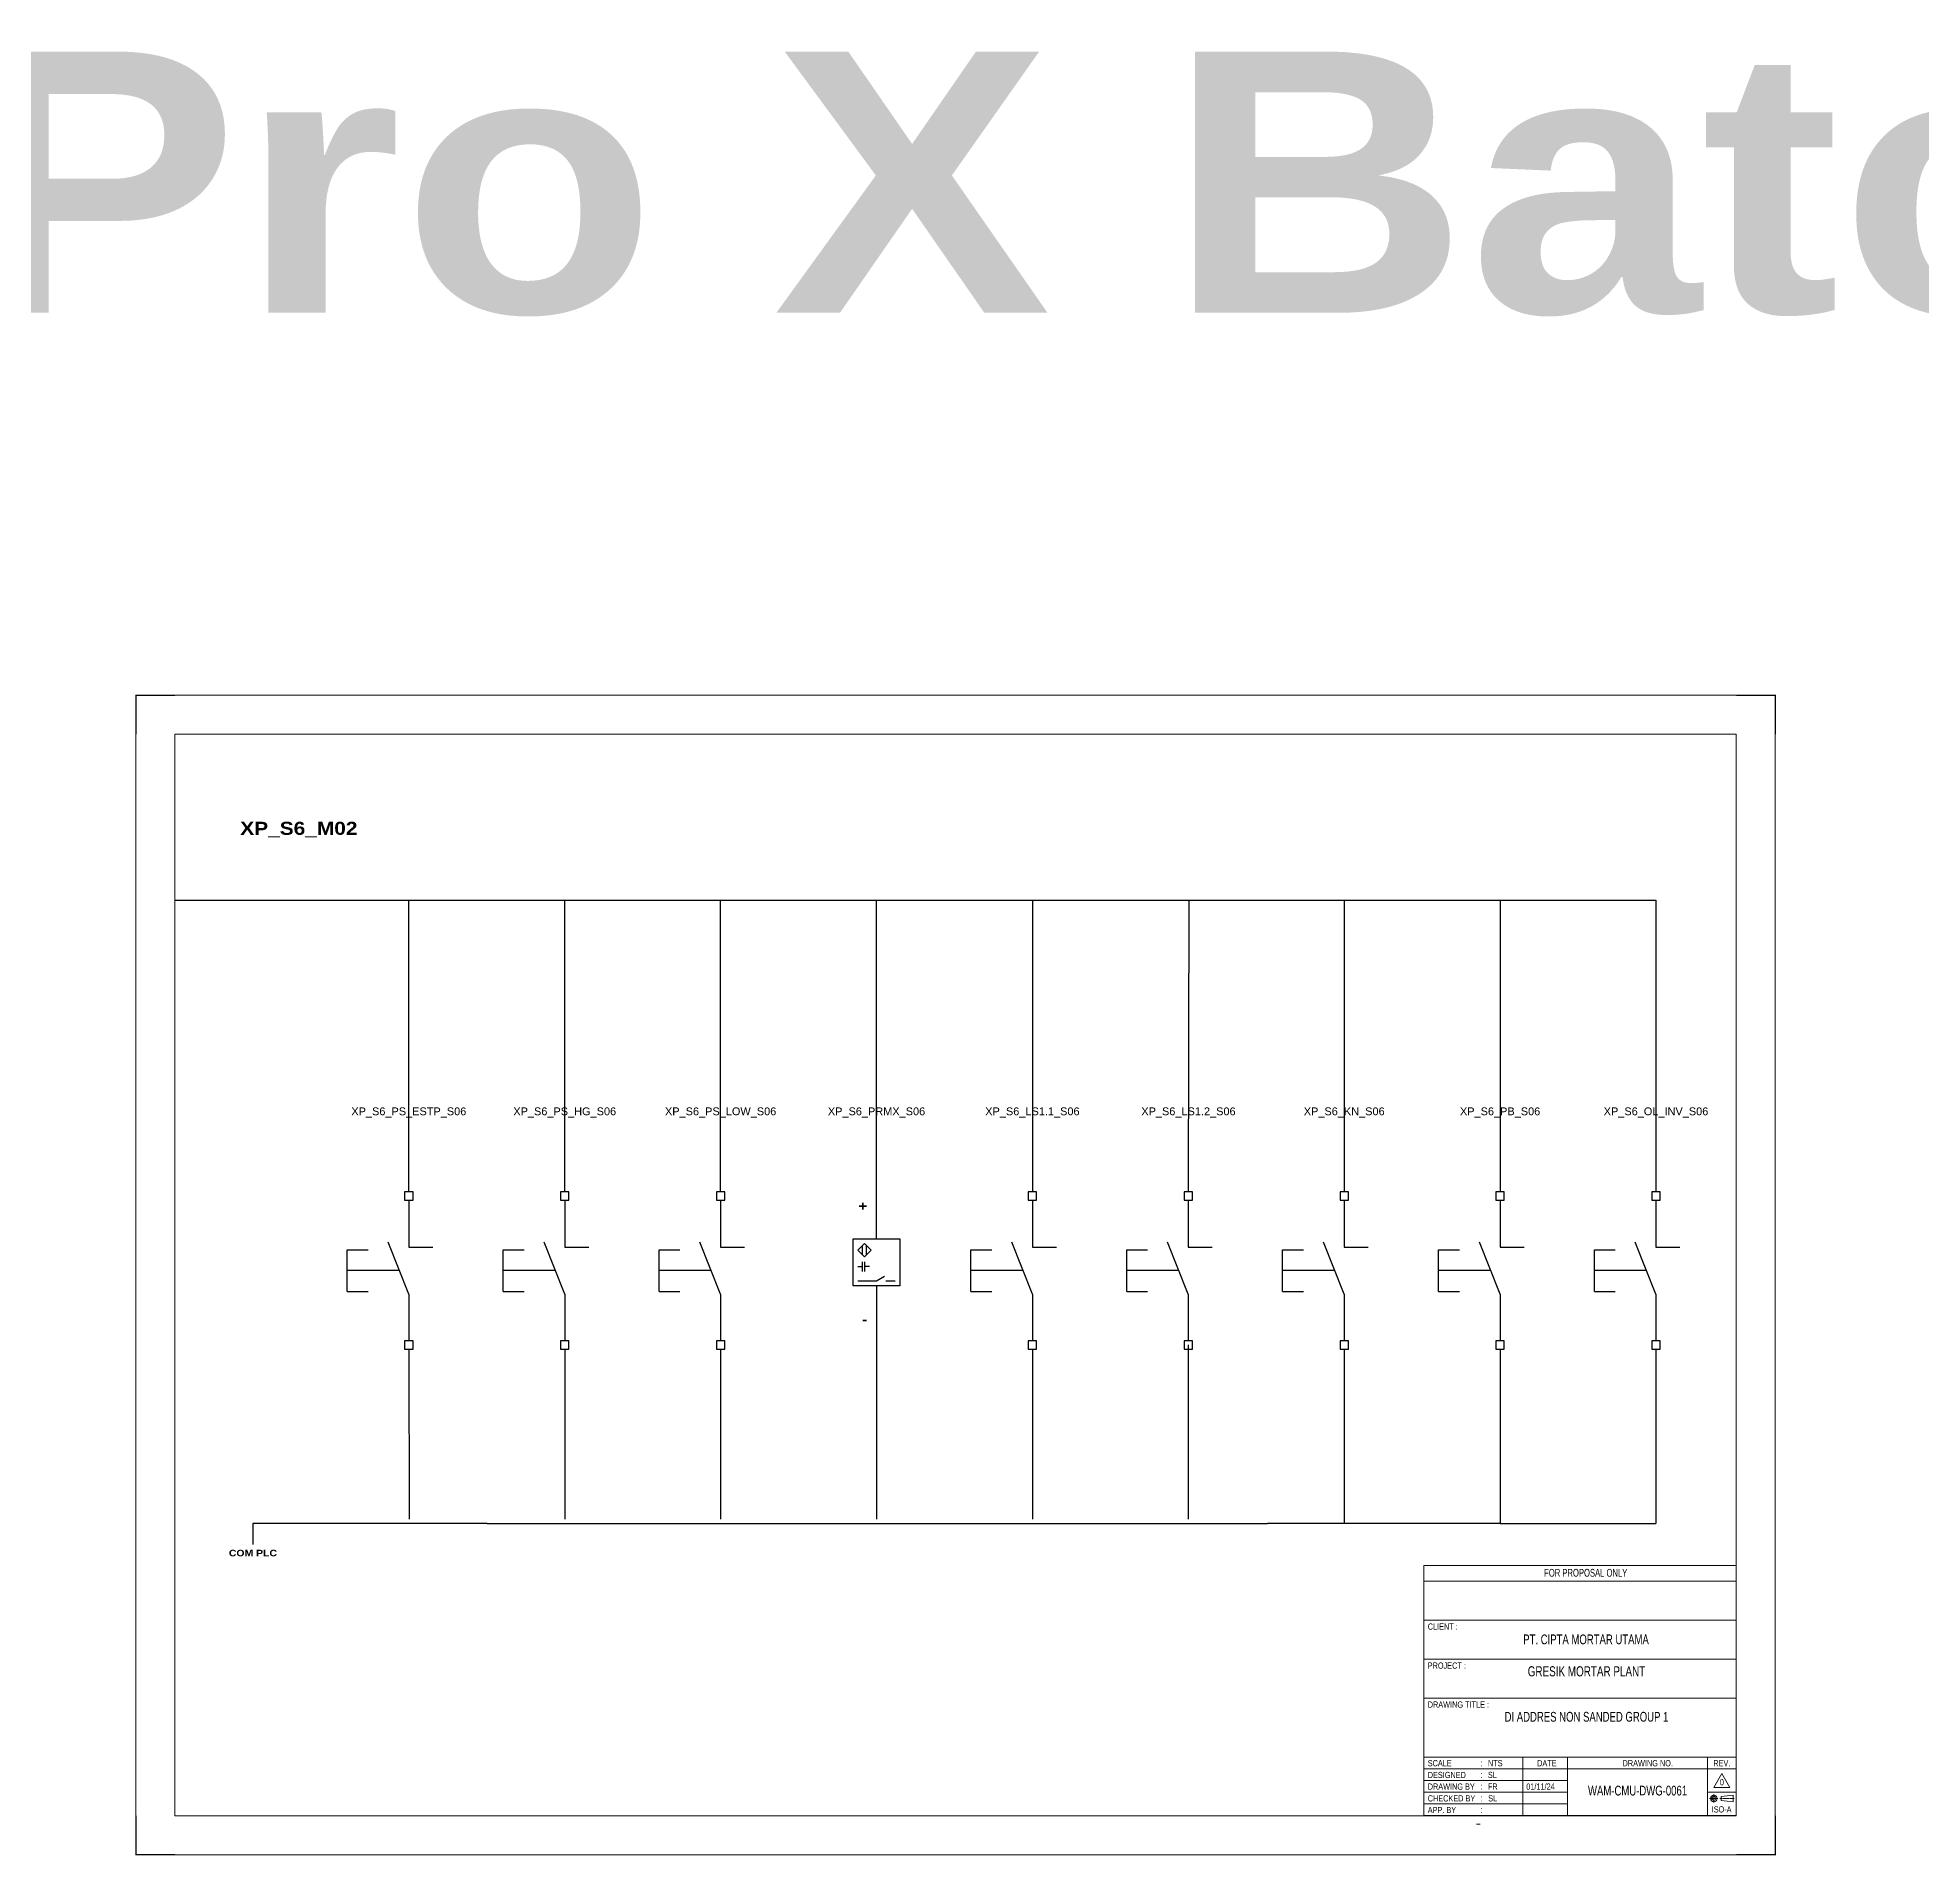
# Model space of a CAD drawing. Header units: centimetres. Extents: x -30014 to 38541, y 15960 to 46751.
# Drawn here: x 16329 to 23546, y 39792 to 46751 of the extents above; entities that cross this region are included whole.
import ezdxf
from ezdxf.enums import TextEntityAlignment as Align

# ---------------------------------------------------------------- set-up
doc = ezdxf.new("R2010")
doc.units = ezdxf.units.CM
doc.header["$MEASUREMENT"] = 0
doc.linetypes.add('CENTER', pattern=[2, 1.25, -0.25, 0.25, -0.25])
for name, color, linetype in [('1', 7, 'Continuous'), ('Etiket-Line-L', 7, 'Continuous'), ('EtIket-Line-S', 2, 'Continuous'), ('Etiket-Text-List0', 2, 'Continuous'), ('Etiket-Text-List1', 3, 'Continuous'), ('Etiket-Text-List2', 1, 'Continuous')]:
    doc.layers.add(name, color=color, linetype=linetype)
for name, color, linetype, lineweight in [('Center_line', 2, 'CENTER', 5), ('Etiket', 7, 'Continuous', 5), ('Object', 4, 'Continuous', 25)]:
    doc.layers.add(name, color=color, linetype=linetype, lineweight=lineweight)
doc.styles.add('Bold', font='ariblk.ttf', dxfattribs={"height": 25.4})
doc.styles.add('DIM', font='romans', dxfattribs={"height": 6.096})
doc.styles.get("Standard").update_dxf_attribs({"font": 'arial.ttf'})

# ---------------------------------------------------------------- blocks, each defined once
blk = doc.blocks.new('x5 Out Line')
at = {"const_width": 0.3}
for points in [[(9.65, 286.71), (0, 286.71), (0, 277.06)], [(405.45, 277.06), (405.45, 286.71), (395.8, 286.71)], [(0, 9.65), (0, 0), (9.65, 0)], [(405.45, 9.65), (405.45, 0), (395.8, 0)]]:
    blk.add_lwpolyline(points, dxfattribs=at)
at = {"lineweight": 15}
blk.add_lwpolyline([(395.8, 9.65), (395.8, 277.06), (9.65, 277.06), (9.65, 9.65)], close=True, dxfattribs=at)
at = {"layer": 'EtIket-Line-S', "lineweight": 9, "ltscale": 0.5}
blk.add_lwpolyline([(0, 0), (405.45, 0), (405.45, 286.71), (0, 286.71)], close=True, dxfattribs=at)
blk = doc.blocks.new('A$C6CDB76E5')
at = {"lineweight": 15}
for p, q in [((-196.2, 0), (-196.2, 157.1)), ((-196.2, 157.1), (0, 157.1)), ((0, 0), (0, 157.1)), ((-196.2, 147.3), (0, 147.3)), ((-196.2, 122.8), (0, 122.8)), ((-196.2, 98.2), (0, 98.2)), ((-196.2, 73.7), (0, 73.7)), ((-196.2, 36.8), (0, 36.8)), ((-134, 0), (-134, 36.8)), ((-105.9, 0), (-105.9, 36.8)), ((-18.1, 0), (-18.1, 36.8)), ((-196.2, 29.4), (0, 29.4)), ((-196.2, 22.1), (-105.9, 22.1)), ((-196.2, 14.7), (-105.9, 14.7)), ((-18.1, 14.7), (0, 14.7)), ((-196.2, 7.4), (-105.9, 7.4))]:
    blk.add_line(p, q, dxfattribs=at)
at = {"layer": 'Center_line', "lineweight": 13}
for p, q in [((-14.1, 13.5), (-14.1, 8)), ((-16.9, 10.8), (-11.3, 10.8)), ((-10.3, 10.8), (-1.2, 10.8))]:
    blk.add_line(p, q, dxfattribs=at)
at = {"layer": 'Etiket-Line-L', "lineweight": 15}
for p, q in [((0, 0), (0, 122.6)), ((-196.2, 0), (0, 0))]:
    blk.add_line(p, q, dxfattribs=at)
blk.add_lwpolyline([(-9, 26.4), (-4, 17.7), (-14.1, 17.7)], close=True, dxfattribs=at)
at = {"layer": 'Object', "lineweight": 15}
blk.add_lwpolyline([(-9.5, 9.5), (-1.9, 8.7), (-1.9, 12.8), (-9.5, 12)], close=True, dxfattribs=at)
for radius in [2.03, 1.27]:
    blk.add_circle((-14.1, 10.8), radius, dxfattribs=at)
at = {"layer": '1', "color": 3, "lineweight": 9, "width": 0.7}
blk.add_text('ISO-A', height=3.91, dxfattribs=at).set_placement((-15.4, 2))
at = {"layer": 'Etiket-Text-List0', "lineweight": 13, "width": 0.7}
for s, height, p in [('CLIENT :', 3.92, (-193.8, 116.8)), ('PROJECT :', 3.92, (-193.8, 92.3)), ('DRAWING TITLE :', 3.923, (-193.8, 67.8)), ('SCALE', 3.92, (-193.8, 31)), ('DESIGNED', 3.92, (-193.8, 23.6)), (':', 4.17, (-160.6, 31)), (':', 4.17, (-160.6, 23.6)), ('DATE', 3.92, (-125.1, 31)), ('DRAWING NO.', 3.923, (-71.4, 31)), ('REV.', 3.92, (-14.4, 31)), ('CHECKED BY ', 3.923, (-193.8, 8.9)), ('DRAWING BY', 3.92, (-193.8, 16.3)), (':', 4.17, (-160.6, 16.3)), (':', 4.17, (-160.6, 8.9)), ('APP. BY ', 3.92, (-193.8, 1.6)), (':', 4.17, (-160.6, 1.6))]:
    blk.add_text(s, height=height, dxfattribs=at).set_placement(p)
at = {"layer": 'Etiket-Text-List1', "lineweight": 9, "width": 0.7}
for tag, p in [('1:XXXX', (-156, 31)), ('EN', (-156, 23.6)), ('DD/MM/YY', (-131.3, 23.6)), ('EN', (-156, 16.3)), ('EN', (-155.8, 8.9)), ('DD/MM/YY', (-131.3, 16.3)), ('DD/MM/YY', (-131.3, 8.9)), ('1', (-10.3, 19.1)), ('EN', (-155.7, 1.6)), ('DD/MM/YY', (-131.3, 1.6))]:
    blk.add_attdef(tag, p, '', height=3.92, dxfattribs=at)
at = {"layer": 'Etiket-Text-List2', "lineweight": 13, "width": 0.7}
for tag, height, p in [('FOR FABRICATION', 4.9, (-94.6, 150.1)), ('CLIENT_NAME', 6.13, (-94.1, 107.7)), ('PROJECT_1', 4.9, (-94.1, 87.5)), ('PROJECT_2', 4.9, (-94.1, 79.2)), ('DRAWING_TITLE1', 6.13, (-94.1, 59)), ('DRAWING_TITLE2', 6.13, (-94.1, 49.9)), ('DRAWING_TITLE3', 6.13, (-94.1, 40.1)), ('LDP-X-XXX-AR-01', 6.13, (-62, 12.7))]:
    blk.add_attdef(tag, text='', height=height, dxfattribs=at).set_placement(p, align=Align.CENTER)

msp = doc.modelspace()

# ---------------------------------------------------------------- linework, layer by layer
at = {"color": 146, "ltscale": 50, "true_color": 0x105689}
for p, q in [((16854.6, 43449), (17451.6, 43449)), ((17451.6, 43449), (18048.6, 43449)), ((17750.1, 42331.9), (17750.1, 43449)), ((18048.6, 43449), (18645.6, 43449)), ((18347.1, 42331.9), (18347.1, 43449)), ((18645.6, 43449), (19242.6, 43449)), ((18944.1, 42331.9), (18944.1, 43449)), ((19242.6, 43449), (19839.6, 43449)), ((19541.1, 42331.9), (19541.1, 43449)), ((19839.6, 43449), (20436.6, 43449)), ((20138.1, 43449), (20138.1, 42331.9)), ((20436.6, 43449), (21033.6, 43449)), ((20737.5, 43449), (20735.1, 42331.9)), ((21033.6, 43449), (21630.6, 43449)), ((21332.1, 43449), (21332.1, 42331.9)), ((21630.6, 43449), (21929.1, 43449)), ((21929.1, 43449), (21929.1, 42331.9)), ((21929.1, 43449), (22526.1, 43449)), ((22526.1, 43449), (22526.1, 42331.9)), ((19541.1, 41793.4), (19541.1, 41078.8)), ((17750.1, 41729.4), (17750.8, 41078.8)), ((18347.1, 41729.4), (18347.1, 41078.8)), ((18944.1, 41729.4), (18944.1, 41078.8)), ((20138.1, 41729.4), (20138.1, 41078.8)), ((20735.1, 41746.5), (20735.1, 41078.8)), ((21332.1, 41729.4), (21332.1, 41061.7)), ((21929.1, 41729.4), (21929.1, 41061.7)), ((22526.1, 41729.4), (22526.1, 41061.7)), ((18049.6, 41061.7), (17153.1, 41061.7)), ((17153.1, 41061.7), (17153.1, 40981.7)), ((18049.6, 41061.7), (19244.6, 41061.7)), ((19244.6, 41061.7), (19244.6, 41061.7)), ((19244.6, 41061.7), (20439.6, 41061.7)), ((20439.6, 41061.7), (21038.6, 41061.7)), ((21929.1, 41061.7), (21038.6, 41061.7)), ((21929.1, 41061.7), (22526.1, 41061.7))]:
    msp.add_line(p, q, dxfattribs=at)
at = {"ltscale": 50}
for p, q in [((17750.1, 42299.9), (17750.1, 42120.4)), ((18347.1, 42299.9), (18347.1, 42120.4)), ((18944.1, 42299.9), (18944.1, 42120.4)), ((19541.1, 42152.4), (19541.1, 42331.9)), ((20138.1, 42299.9), (20138.1, 42120.4)), ((20735.1, 42299.9), (20735.1, 42120.4)), ((21332.1, 42299.9), (21332.1, 42120.4)), ((21929.1, 42299.9), (21929.1, 42120.4)), ((22526.1, 42299.9), (22526.1, 42120.4)), ((19469.3, 42045.7), (19487.2, 42045.7)), ((19514.2, 42045.7), (19496.2, 42045.7)), ((17750.1, 41940.9), (17750.1, 41761.4)), ((18347.1, 41940.9), (18347.1, 41761.4)), ((18944.1, 41940.9), (18944.1, 41761.4)), ((19541.1, 41972.9), (19541.1, 41793.4)), ((19577, 41990.9), (19612.9, 41990.9)), ((20138.1, 41940.9), (20138.1, 41761.4)), ((20735.1, 41940.9), (20735.1, 41761.4)), ((21332.1, 41940.9), (21332.1, 41761.4)), ((21929.1, 41940.9), (21929.1, 41761.4)), ((22526.1, 41940.9), (22526.1, 41761.4))]:
    msp.add_line(p, q, dxfattribs=at)
at = {"ltscale": 500}
for p, q in [((17514.2, 41950.6), (17514.2, 42110.6)), ((17514.2, 42110.6), (17594.2, 42110.6)), ((17750.1, 41940.9), (17670.9, 42139)), ((17750.1, 42120.4), (17841.9, 42120.4)), ((18111.2, 41950.6), (18111.2, 42110.6)), ((18111.2, 42110.6), (18191.2, 42110.6)), ((18347.1, 41940.9), (18267.9, 42139)), ((18347.1, 42120.4), (18438.9, 42120.4)), ((18708.2, 41950.6), (18708.2, 42110.6)), ((18708.2, 42110.6), (18788.2, 42110.6)), ((18944.1, 41940.9), (18864.9, 42139)), ((18944.1, 42120.4), (19035.9, 42120.4)), ((19902.2, 41950.6), (19902.2, 42110.6)), ((19902.2, 42110.6), (19982.2, 42110.6)), ((20138.1, 41940.9), (20058.9, 42139)), ((20138.1, 42120.4), (20229.9, 42120.4)), ((20499.2, 41950.6), (20499.2, 42110.6)), ((20499.2, 42110.6), (20579.2, 42110.6)), ((20735.1, 41940.9), (20655.9, 42139)), ((20735.1, 42120.4), (20826.9, 42120.4)), ((21096.2, 41950.6), (21096.2, 42110.6)), ((21096.2, 42110.6), (21176.2, 42110.6)), ((21332.1, 41940.9), (21252.9, 42139)), ((21332.1, 42120.4), (21423.9, 42120.4)), ((21693.2, 41950.6), (21693.2, 42110.6)), ((21693.2, 42110.6), (21773.2, 42110.6)), ((21929.1, 41940.9), (21849.9, 42139)), ((21929.1, 42120.4), (22020.9, 42120.4)), ((22290.2, 41950.6), (22290.2, 42110.6)), ((22290.2, 42110.6), (22370.2, 42110.6)), ((22526.1, 41940.9), (22446.9, 42139)), ((22526.1, 42120.4), (22617.9, 42120.4)), ((17714.2, 42030.6), (17514.2, 42030.6)), ((18311.2, 42030.6), (18111.2, 42030.6)), ((18908.2, 42030.6), (18708.2, 42030.6)), ((20102.2, 42030.6), (19902.2, 42030.6)), ((20699.2, 42030.6), (20499.2, 42030.6)), ((21296.2, 42030.6), (21096.2, 42030.6)), ((21893.2, 42030.6), (21693.2, 42030.6)), ((22490.2, 42030.6), (22290.2, 42030.6)), ((17514.2, 41950.6), (17594.2, 41950.6)), ((18111.2, 41950.6), (18191.2, 41950.6)), ((18708.2, 41950.6), (18788.2, 41950.6)), ((19902.2, 41950.6), (19982.2, 41950.6)), ((20499.2, 41950.6), (20579.2, 41950.6)), ((21096.2, 41950.6), (21176.2, 41950.6)), ((21693.2, 41950.6), (21773.2, 41950.6)), ((22290.2, 41950.6), (22370.2, 41950.6))]:
    msp.add_line(p, q, dxfattribs=at)
for points in [[(17734.1, 42299.9), (17766.1, 42299.9), (17766.1, 42331.9), (17734.1, 42331.9)], [(18331.1, 42299.9), (18363.1, 42299.9), (18363.1, 42331.9), (18331.1, 42331.9)], [(18928.1, 42299.9), (18960.1, 42299.9), (18960.1, 42331.9), (18928.1, 42331.9)], [(20122.1, 42299.9), (20154.1, 42299.9), (20154.1, 42331.9), (20122.1, 42331.9)], [(20719.1, 42299.9), (20751.1, 42299.9), (20751.1, 42331.9), (20719.1, 42331.9)], [(21316.1, 42299.9), (21348.1, 42299.9), (21348.1, 42331.9), (21316.1, 42331.9)], [(21913.1, 42299.9), (21945.1, 42299.9), (21945.1, 42331.9), (21913.1, 42331.9)], [(22510.1, 42299.9), (22542.1, 42299.9), (22542.1, 42331.9), (22510.1, 42331.9)], [(17734.1, 41729.4), (17766.1, 41729.4), (17766.1, 41761.4), (17734.1, 41761.4)], [(18331.1, 41729.4), (18363.1, 41729.4), (18363.1, 41761.4), (18331.1, 41761.4)], [(18928.1, 41729.4), (18960.1, 41729.4), (18960.1, 41761.4), (18928.1, 41761.4)], [(20122.1, 41729.4), (20154.1, 41729.4), (20154.1, 41761.4), (20122.1, 41761.4)], [(20719.1, 41729.4), (20751.1, 41729.4), (20751.1, 41761.4), (20719.1, 41761.4)], [(21316.1, 41729.4), (21348.1, 41729.4), (21348.1, 41761.4), (21316.1, 41761.4)], [(21913.1, 41729.4), (21945.1, 41729.4), (21945.1, 41761.4), (21913.1, 41761.4)], [(22510.1, 41729.4), (22542.1, 41729.4), (22542.1, 41761.4), (22510.1, 41761.4)]]:
    msp.add_lwpolyline(points, close=True, dxfattribs=at)
at = {"ltscale": 50}
for points in [[(19451.3, 42152.4), (19630.8, 42152.4), (19630.8, 41972.9), (19451.3, 41972.9)], [(19494.7, 42083.7), (19469.3, 42109.1), (19494.7, 42134.4), (19520, 42109.1)]]:
    msp.add_lwpolyline(points, close=True, dxfattribs=at)
for points in [[(19487.5, 42090.9), (19487.5, 42127.3)], [(19501.8, 42127.3), (19501.8, 42090.9)], [(19469.3, 41990.9), (19541.1, 41990.9), (19572.2, 42008.8)], [(19487.2, 42027.7), (19487.2, 42045.7), (19487.2, 42063.6)], [(19496.2, 42027.7), (19496.2, 42045.7), (19496.2, 42063.6)]]:
    msp.add_lwpolyline(points, dxfattribs=at)

# ---------------------------------------------------------------- block references
at = {"layer": 'Etiket', "lineweight": 0}
ref = msp.add_blockref('A$C6CDB76E5', (22833.4, 39943.7), dxfattribs=dict(at, xscale=6.095870930054101, yscale=6.095870930054101, zscale=6.095870930054101))
ref.add_attrib('FOR FABRICATION', 'FOR PROPOSAL ONLY', dxfattribs={"layer": 'Etiket-Text-List2', "lineweight": 13, "height": 29.894, "width": 0.7}).set_placement((22257, 40858.6), align=Align.CENTER)
ref.add_attrib('CLIENT_NAME', 'PT. CIPTA MORTAR UTAMA', dxfattribs={"layer": 'Etiket-Text-List2', "lineweight": 13, "height": 37.368, "width": 0.7}).set_placement((22258.1, 40600), align=Align.CENTER)
ref.add_attrib('PROJECT_1', 'GRESIK MORTAR PLANT', dxfattribs={"layer": 'Etiket-Text-List2', "lineweight": 13, "height": 38.709, "width": 0.7}).set_placement((22259.9, 40477), align=Align.CENTER)
ref.add_attrib('DRAWING_TITLE1', 'DI ADDRES NON SANDED GROUP 1', dxfattribs={"layer": 'Etiket-Text-List2', "lineweight": 13, "height": 37.368, "width": 0.7}).set_placement((22259.9, 40303.6), align=Align.CENTER)
ref.add_attrib('1:XXXX', 'NTS', (21882.5, 40132.6), dxfattribs={"layer": 'Etiket-Text-List1', "lineweight": 13, "height": 23.92, "width": 0.7})
ref.add_attrib('EN', 'SL', (21882.5, 40087.8), dxfattribs={"layer": 'Etiket-Text-List1', "lineweight": 13, "height": 23.92, "width": 0.7})
ref.add_attrib('EN', 'FR', (21882.5, 40043), dxfattribs={"layer": 'Etiket-Text-List1', "lineweight": 13, "height": 23.92, "width": 0.7})
ref.add_attrib('DD/MM/YY', '01/11/24', (22029.3, 40043), dxfattribs={"layer": 'Etiket-Text-List1', "lineweight": 13, "height": 23.92, "width": 0.7})
ref.add_attrib('EN', 'SL', (21883.4, 39998.1), dxfattribs={"layer": 'Etiket-Text-List1', "lineweight": 13, "height": 23.92, "width": 0.7})
ref.add_attrib('LDP-X-XXX-AR-01', 'WAM-CMU-DWG-0061', dxfattribs={"layer": 'Etiket-Text-List2', "lineweight": 15, "height": 37.368, "width": 0.7}).set_placement((22455.4, 40020.9), align=Align.CENTER)
ref.add_attrib('1', '0', (22770.6, 40059.8), dxfattribs={"layer": 'Etiket-Text-List1', "lineweight": 13, "height": 23.9, "width": 0.7})
at = {"layer": 'Etiket-Line-L', "lineweight": 0}
ref = msp.add_blockref('x5 Out Line', (16705.1, 39794.2), dxfattribs=dict(at, xscale=15.48351216233742, yscale=15.48351216233742, zscale=15.48351216233742))
ref.add_attrib('FILE_NAME', '-', (21835.3, 39902.2), dxfattribs={"layer": 'Etiket-Text-List1', "lineweight": 13, "height": 21.7, "style": 'DIM', "width": 0.7})

# ---------------------------------------------------------------- texts
at = {"ltscale": 500, "style": 'Bold'}
for s, height, p in [('PLAN 2 - Pro X Batching', 1000, (8927.3, 45697.9)), ('XP_S6_M02', 50, (17104.6, 43699))]:
    msp.add_text(s, height=height, dxfattribs=at).set_placement(p)
at = {"ltscale": 50}
for s, p in [('XP_S6_PS_ESTP_S06', (17750.1, 42640.4)), ('XP_S6_PS_HG_S06', (18347.1, 42640.4)), ('XP_S6_PS_LOW_S06', (18944.1, 42640.4)), ('XP_S6_PRMX_S06', (19541.1, 42640.4)), ('XP_S6_LS1.1_S06', (20138.1, 42640.4)), ('XP_S6_LS1.2_S06', (20735.7, 42640.4)), ('XP_S6_KN_S06', (21332.1, 42640.4)), ('XP_S6_PB_S06', (21929.1, 42640.4)), ('XP_S6_OL_INV_S06', (22526.1, 42640.4))]:
    msp.add_text(s, height=30, dxfattribs=at).set_placement(p, align=Align.MIDDLE_CENTER)
at = {"ltscale": 500, "style": 'Bold'}
msp.add_text('+', height=35.9, dxfattribs=at).set_placement((19505.2, 42296), align=Align.TOP_RIGHT)
msp.add_text('-', height=35.9, dxfattribs=at).set_placement((19505.2, 41815), align=Align.BOTTOM_RIGHT)
at = {"ltscale": 50, "style": 'Bold'}
msp.add_text('COM PLC', height=25, dxfattribs=at).set_placement((17153.1, 40961.7), align=Align.TOP_CENTER)

doc.saveas('drawing.dxf')
